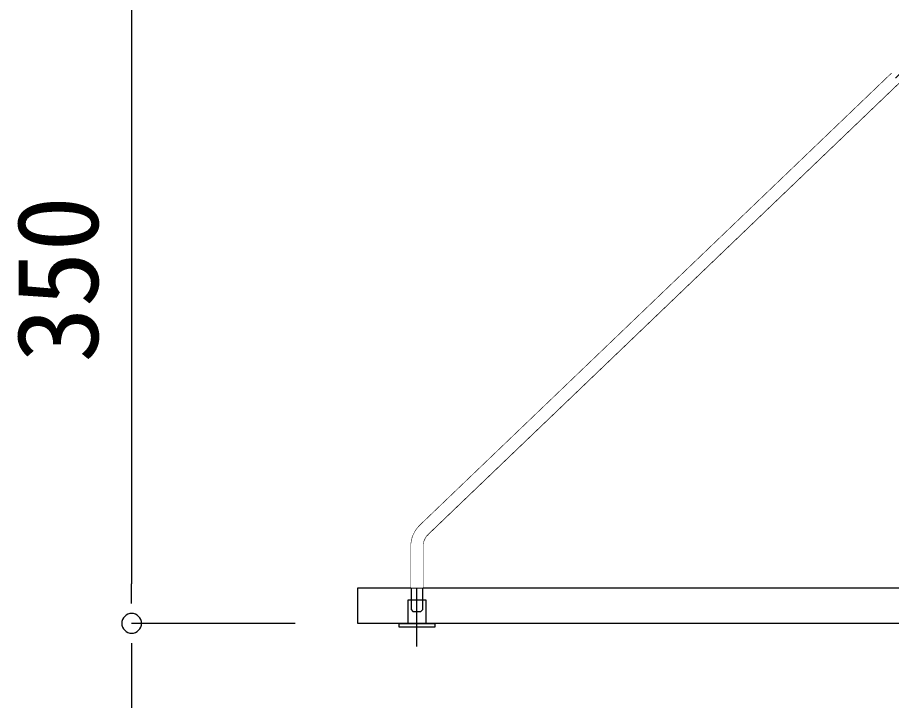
# Model space of a CAD drawing. Units: millimetres, scale not verified. Extents: x -4205 to 4205, y -2975 to 2975.
# Drawn here: x -919.1 to -476, y -1288.7 to -942.6 of the extents above; entities that cross this region are included whole.
import ezdxf
from ezdxf.enums import TextEntityAlignment as Align

# ---------------------------------------------------------------- set-up
doc = ezdxf.new("R2010")
doc.units = ezdxf.units.MM
doc.header["$LTSCALE"] = 20
for name, color, linetype in [('0-0', 7, 'Continuous'), ('0-4', 3, 'Continuous'), ('0-5', 7, 'Continuous')]:
    doc.layers.add(name, color=color, linetype=linetype)
doc.styles.add('ＭＳ ゴシック', font='')
doc.styles.get('ＭＳ ゴシック').set_extended_font_data('MS Gothic')

msp = doc.modelspace()

# ---------------------------------------------------------------- linework, layer by layer
at = {"layer": '0-0'}
msp.add_line((-716.63, -1251.6), (-716.63, -1223.6), dxfattribs=at)
for points in [[(-716.63, -1261.3), (-716.63, -1205.6), (-452.02, -952.14)], [(-476.04, -971), (-715.39, -1200.26), (-716.35, -1201.34), (-717.19, -1202.51), (-717.92, -1203.76), (-718.53, -1205.07), (-719.01, -1206.43), (-719.35, -1207.83), (-719.56, -1209.26), (-719.63, -1210.71), (-719.63, -1231.6)], [(-713.63, -1210.71), (-713.59, -1209.85), (-713.47, -1209.01), (-713.27, -1208.17), (-712.99, -1207.37), (-712.63, -1206.59), (-712.21, -1205.85), (-711.71, -1205.15), (-711.15, -1204.5), (-472.2, -975.62)], [(-719.63, -1231.6), (-713.63, -1231.6), (-713.63, -1210.71)], [(-719.63, -1231.6), (-719.63, -1242.6), (-718.63, -1243.6), (-714.63, -1243.6), (-713.63, -1242.6), (-713.63, -1231.6)]]:
    msp.add_lwpolyline(points, dxfattribs=at)
for points in [[(-746.63, -1231.6), (-446.63, -1231.6), (-446.63, -1249.6), (-746.63, -1249.6)], [(-721.13, -1237.6), (-712.13, -1237.6), (-712.13, -1249.6), (-721.13, -1249.6)], [(-725.63, -1249.6), (-707.63, -1249.6), (-707.63, -1251.6), (-725.63, -1251.6)]]:
    msp.add_lwpolyline(points, close=True, dxfattribs=at)
at = {"layer": '0-4'}
for p, q in [((-861.24, -919.6), (-861.24, -1229.6)), ((-778.38, -1249.6), (-861.24, -1249.6)), ((-778.38, -1249.6), (-861.24, -1249.6)), ((-861.24, -1269.6), (-861.24, -1579.6))]:
    msp.add_line(p, q, dxfattribs=at)
at = {"layer": '0-5', "color": 3}
for p, q in [((-861.24, -1239.6), (-861.24, -1229.6)), ((-861.24, -1259.6), (-861.24, -1269.6))]:
    msp.add_line(p, q, dxfattribs=at)
at = {"layer": '0-5'}
for points in [[(-861.24, -1244.6), (-862.21, -1244.69), (-863.15, -1244.98), (-864.02, -1245.44), (-864.77, -1246.06), (-865.4, -1246.82), (-865.86, -1247.68), (-866.14, -1248.62), (-866.24, -1249.6), (-866.14, -1250.57), (-865.86, -1251.51), (-865.4, -1252.37), (-864.77, -1253.13), (-864.02, -1253.75), (-863.15, -1254.22), (-862.21, -1254.5), (-861.24, -1254.6), (-860.26, -1254.5), (-859.32, -1254.22), (-858.46, -1253.75), (-857.7, -1253.13), (-857.08, -1252.37), (-856.62, -1251.51), (-856.33, -1250.57), (-856.24, -1249.6), (-856.33, -1248.62), (-856.62, -1247.68), (-857.08, -1246.82), (-857.7, -1246.06), (-858.46, -1245.44), (-859.32, -1244.98), (-860.26, -1244.69)], [(-861.24, -1254.6), (-860.26, -1254.5), (-859.32, -1254.22), (-858.46, -1253.75), (-857.7, -1253.13), (-857.08, -1252.37), (-856.62, -1251.51), (-856.33, -1250.57), (-856.24, -1249.6), (-856.33, -1248.62), (-856.62, -1247.68), (-857.08, -1246.82), (-857.7, -1246.06), (-858.46, -1245.44), (-859.32, -1244.98), (-860.26, -1244.69), (-861.24, -1244.6), (-862.21, -1244.69), (-863.15, -1244.98), (-864.02, -1245.44), (-864.77, -1246.06), (-865.4, -1246.82), (-865.86, -1247.68), (-866.14, -1248.62), (-866.24, -1249.6), (-866.14, -1250.57), (-865.86, -1251.51), (-865.4, -1252.37), (-864.77, -1253.13), (-864.02, -1253.75), (-863.15, -1254.22), (-862.21, -1254.5)]]:
    msp.add_lwpolyline(points, close=True, dxfattribs=at)

# ---------------------------------------------------------------- texts
at = {"layer": '0-4', "color": 7, "style": 'ＭＳ ゴシック'}
msp.add_text('350', height=41.38, rotation=90, dxfattribs=at).set_placement((-865.83, -1117.49), align=Align.BOTTOM_LEFT)

# ---------------------------------------------------------------- next in the draw order: wipeouts: each hides what was drawn before it
msp.add_wipeout([(-715.39, -1200.26), (-713.63, -1210.71), (-713.63, -1231.6), (-713.63, -1231.6)])

# ---------------------------------------------------------------- next in the draw order: wipeouts: each hides what was drawn before it
msp.add_wipeout([(-715.39, -1200.26), (-713.63, -1210.49), (-713.63, -1210.71), (-713.63, -1210.71)])

# ---------------------------------------------------------------- next in the draw order: wipeouts: each hides what was drawn before it
msp.add_wipeout([(-715.39, -1200.26), (-713.62, -1210.28), (-713.63, -1210.49), (-713.63, -1210.49)])

# ---------------------------------------------------------------- next in the draw order: wipeouts: each hides what was drawn before it
msp.add_wipeout([(-715.39, -1200.26), (-713.61, -1210.06), (-713.62, -1210.28), (-713.62, -1210.28)])

# ---------------------------------------------------------------- next in the draw order: wipeouts: each hides what was drawn before it
msp.add_wipeout([(-715.39, -1200.26), (-713.59, -1209.85), (-713.61, -1210.06), (-713.61, -1210.06)])

# ---------------------------------------------------------------- next in the draw order: wipeouts: each hides what was drawn before it
msp.add_wipeout([(-715.39, -1200.26), (-713.57, -1209.64), (-713.59, -1209.85), (-713.59, -1209.85)])

# ---------------------------------------------------------------- next in the draw order: wipeouts: each hides what was drawn before it
msp.add_wipeout([(-715.39, -1200.26), (-713.54, -1209.43), (-713.57, -1209.64), (-713.57, -1209.64)])

# ---------------------------------------------------------------- next in the draw order: wipeouts: each hides what was drawn before it
msp.add_wipeout([(-715.39, -1200.26), (-713.51, -1209.22), (-713.54, -1209.43), (-713.54, -1209.43)])

# ---------------------------------------------------------------- next in the draw order: wipeouts: each hides what was drawn before it
msp.add_wipeout([(-715.39, -1200.26), (-713.47, -1209.01), (-713.51, -1209.22), (-713.51, -1209.22)])

# ---------------------------------------------------------------- next in the draw order: wipeouts: each hides what was drawn before it
msp.add_wipeout([(-715.39, -1200.26), (-713.42, -1208.8), (-713.47, -1209.01), (-713.47, -1209.01)])

# ---------------------------------------------------------------- next in the draw order: wipeouts: each hides what was drawn before it
msp.add_wipeout([(-715.39, -1200.26), (-713.38, -1208.59), (-713.42, -1208.8), (-713.42, -1208.8)])

# ---------------------------------------------------------------- next in the draw order: wipeouts: each hides what was drawn before it
msp.add_wipeout([(-715.39, -1200.26), (-713.32, -1208.38), (-713.38, -1208.59), (-713.38, -1208.59)])

# ---------------------------------------------------------------- next in the draw order: wipeouts: each hides what was drawn before it
msp.add_wipeout([(-715.39, -1200.26), (-713.27, -1208.17), (-713.32, -1208.38), (-713.32, -1208.38)])

# ---------------------------------------------------------------- next in the draw order: wipeouts: each hides what was drawn before it
msp.add_wipeout([(-715.39, -1200.26), (-713.2, -1207.97), (-713.27, -1208.17), (-713.27, -1208.17)])

# ---------------------------------------------------------------- next in the draw order: wipeouts: each hides what was drawn before it
msp.add_wipeout([(-715.39, -1200.26), (-713.14, -1207.77), (-713.2, -1207.97), (-713.2, -1207.97)])

# ---------------------------------------------------------------- next in the draw order: wipeouts: each hides what was drawn before it
msp.add_wipeout([(-715.39, -1200.26), (-713.06, -1207.57), (-713.14, -1207.77), (-713.14, -1207.77)])

# ---------------------------------------------------------------- next in the draw order: wipeouts: each hides what was drawn before it
msp.add_wipeout([(-715.39, -1200.26), (-712.99, -1207.37), (-713.06, -1207.57), (-713.06, -1207.57)])

# ---------------------------------------------------------------- next in the draw order: wipeouts: each hides what was drawn before it
msp.add_wipeout([(-715.39, -1200.26), (-712.91, -1207.17), (-712.99, -1207.37), (-712.99, -1207.37)])

# ---------------------------------------------------------------- next in the draw order: wipeouts: each hides what was drawn before it
msp.add_wipeout([(-715.39, -1200.26), (-712.82, -1206.97), (-712.91, -1207.17), (-712.91, -1207.17)])

# ---------------------------------------------------------------- next in the draw order: wipeouts: each hides what was drawn before it
msp.add_wipeout([(-715.39, -1200.26), (-712.73, -1206.78), (-712.82, -1206.97), (-712.82, -1206.97)])

# ---------------------------------------------------------------- next in the draw order: wipeouts: each hides what was drawn before it
msp.add_wipeout([(-715.39, -1200.26), (-712.63, -1206.59), (-712.73, -1206.78), (-712.73, -1206.78)])

# ---------------------------------------------------------------- next in the draw order: wipeouts: each hides what was drawn before it
msp.add_wipeout([(-715.39, -1200.26), (-712.53, -1206.4), (-712.63, -1206.59), (-712.63, -1206.59)])

# ---------------------------------------------------------------- next in the draw order: wipeouts: each hides what was drawn before it
msp.add_wipeout([(-715.39, -1200.26), (-712.43, -1206.21), (-712.53, -1206.4), (-712.53, -1206.4)])

# ---------------------------------------------------------------- next in the draw order: wipeouts: each hides what was drawn before it
msp.add_wipeout([(-715.39, -1200.26), (-712.32, -1206.03), (-712.43, -1206.21), (-712.43, -1206.21)])

# ---------------------------------------------------------------- next in the draw order: wipeouts: each hides what was drawn before it
msp.add_wipeout([(-715.39, -1200.26), (-712.21, -1205.85), (-712.32, -1206.03), (-712.32, -1206.03)])

# ---------------------------------------------------------------- next in the draw order: wipeouts: each hides what was drawn before it
msp.add_wipeout([(-715.39, -1200.26), (-712.09, -1205.67), (-712.21, -1205.85), (-712.21, -1205.85)])

# ---------------------------------------------------------------- next in the draw order: wipeouts: each hides what was drawn before it
msp.add_wipeout([(-715.39, -1200.26), (-711.97, -1205.49), (-712.09, -1205.67), (-712.09, -1205.67)])

# ---------------------------------------------------------------- next in the draw order: wipeouts: each hides what was drawn before it
msp.add_wipeout([(-715.39, -1200.26), (-711.84, -1205.32), (-711.97, -1205.49), (-711.97, -1205.49)])

# ---------------------------------------------------------------- next in the draw order: wipeouts: each hides what was drawn before it
msp.add_wipeout([(-715.39, -1200.26), (-711.71, -1205.15), (-711.84, -1205.32), (-711.84, -1205.32)])

# ---------------------------------------------------------------- next in the draw order: wipeouts: each hides what was drawn before it
msp.add_wipeout([(-715.39, -1200.26), (-711.58, -1204.98), (-711.71, -1205.15), (-711.71, -1205.15)])

# ---------------------------------------------------------------- next in the draw order: wipeouts: each hides what was drawn before it
msp.add_wipeout([(-715.39, -1200.26), (-711.44, -1204.82), (-711.58, -1204.98), (-711.58, -1204.98)])

# ---------------------------------------------------------------- next in the draw order: wipeouts: each hides what was drawn before it
msp.add_wipeout([(-715.39, -1200.26), (-711.3, -1204.66), (-711.44, -1204.82), (-711.44, -1204.82)])

# ---------------------------------------------------------------- next in the draw order: wipeouts: each hides what was drawn before it
msp.add_wipeout([(-715.39, -1200.26), (-711.15, -1204.5), (-711.3, -1204.66), (-711.3, -1204.66)])

# ---------------------------------------------------------------- next in the draw order: wipeouts: each hides what was drawn before it
msp.add_wipeout([(-711.15, -1204.5), (-476.04, -971), (-472.2, -975.62), (-472.2, -975.62)])

# ---------------------------------------------------------------- next in the draw order: wipeouts: each hides what was drawn before it
msp.add_wipeout([(-715.39, -1200.26), (-476.04, -971), (-711.15, -1204.5), (-711.15, -1204.5)])

# ---------------------------------------------------------------- next in the draw order: wipeouts: each hides what was drawn before it
msp.add_wipeout([(-715.64, -1200.52), (-715.39, -1200.26), (-713.63, -1231.6), (-713.63, -1231.6)])

# ---------------------------------------------------------------- next in the draw order: wipeouts: each hides what was drawn before it
msp.add_wipeout([(-715.88, -1200.79), (-715.64, -1200.52), (-713.63, -1231.6), (-713.63, -1231.6)])

# ---------------------------------------------------------------- next in the draw order: wipeouts: each hides what was drawn before it
msp.add_wipeout([(-716.12, -1201.06), (-715.88, -1200.79), (-713.63, -1231.6), (-713.63, -1231.6)])

# ---------------------------------------------------------------- next in the draw order: wipeouts: each hides what was drawn before it
msp.add_wipeout([(-716.35, -1201.34), (-716.12, -1201.06), (-713.63, -1231.6), (-713.63, -1231.6)])

# ---------------------------------------------------------------- next in the draw order: wipeouts: each hides what was drawn before it
msp.add_wipeout([(-716.57, -1201.62), (-716.35, -1201.34), (-713.63, -1231.6), (-713.63, -1231.6)])

# ---------------------------------------------------------------- next in the draw order: wipeouts: each hides what was drawn before it
msp.add_wipeout([(-716.78, -1201.91), (-716.57, -1201.62), (-713.63, -1231.6), (-713.63, -1231.6)])

# ---------------------------------------------------------------- next in the draw order: wipeouts: each hides what was drawn before it
msp.add_wipeout([(-716.99, -1202.21), (-716.78, -1201.91), (-713.63, -1231.6), (-713.63, -1231.6)])

# ---------------------------------------------------------------- next in the draw order: wipeouts: each hides what was drawn before it
msp.add_wipeout([(-717.19, -1202.51), (-716.99, -1202.21), (-713.63, -1231.6), (-713.63, -1231.6)])

# ---------------------------------------------------------------- next in the draw order: wipeouts: each hides what was drawn before it
msp.add_wipeout([(-717.39, -1202.81), (-717.19, -1202.51), (-713.63, -1231.6), (-713.63, -1231.6)])

# ---------------------------------------------------------------- next in the draw order: wipeouts: each hides what was drawn before it
msp.add_wipeout([(-717.57, -1203.12), (-717.39, -1202.81), (-713.63, -1231.6), (-713.63, -1231.6)])

# ---------------------------------------------------------------- next in the draw order: wipeouts: each hides what was drawn before it
msp.add_wipeout([(-717.75, -1203.44), (-717.57, -1203.12), (-713.63, -1231.6), (-713.63, -1231.6)])

# ---------------------------------------------------------------- next in the draw order: wipeouts: each hides what was drawn before it
msp.add_wipeout([(-717.92, -1203.76), (-717.75, -1203.44), (-713.63, -1231.6), (-713.63, -1231.6)])

# ---------------------------------------------------------------- next in the draw order: wipeouts: each hides what was drawn before it
msp.add_wipeout([(-718.09, -1204.08), (-717.92, -1203.76), (-713.63, -1231.6), (-713.63, -1231.6)])

# ---------------------------------------------------------------- next in the draw order: wipeouts: each hides what was drawn before it
msp.add_wipeout([(-718.24, -1204.4), (-718.09, -1204.08), (-713.63, -1231.6), (-713.63, -1231.6)])

# ---------------------------------------------------------------- next in the draw order: wipeouts: each hides what was drawn before it
msp.add_wipeout([(-718.39, -1204.73), (-718.24, -1204.4), (-713.63, -1231.6), (-713.63, -1231.6)])

# ---------------------------------------------------------------- next in the draw order: wipeouts: each hides what was drawn before it
msp.add_wipeout([(-718.53, -1205.07), (-718.39, -1204.73), (-713.63, -1231.6), (-713.63, -1231.6)])

# ---------------------------------------------------------------- next in the draw order: wipeouts: each hides what was drawn before it
msp.add_wipeout([(-718.66, -1205.4), (-718.53, -1205.07), (-713.63, -1231.6), (-713.63, -1231.6)])

# ---------------------------------------------------------------- next in the draw order: wipeouts: each hides what was drawn before it
msp.add_wipeout([(-718.79, -1205.74), (-718.66, -1205.4), (-713.63, -1231.6), (-713.63, -1231.6)])

# ---------------------------------------------------------------- next in the draw order: wipeouts: each hides what was drawn before it
msp.add_wipeout([(-718.9, -1206.09), (-718.79, -1205.74), (-713.63, -1231.6), (-713.63, -1231.6)])

# ---------------------------------------------------------------- next in the draw order: wipeouts: each hides what was drawn before it
msp.add_wipeout([(-719.01, -1206.43), (-718.9, -1206.09), (-713.63, -1231.6), (-713.63, -1231.6)])

# ---------------------------------------------------------------- next in the draw order: wipeouts: each hides what was drawn before it
msp.add_wipeout([(-719.11, -1206.78), (-719.01, -1206.43), (-713.63, -1231.6), (-713.63, -1231.6)])

# ---------------------------------------------------------------- next in the draw order: wipeouts: each hides what was drawn before it
msp.add_wipeout([(-719.2, -1207.13), (-719.11, -1206.78), (-713.63, -1231.6), (-713.63, -1231.6)])

# ---------------------------------------------------------------- next in the draw order: wipeouts: each hides what was drawn before it
msp.add_wipeout([(-719.28, -1207.48), (-719.2, -1207.13), (-713.63, -1231.6), (-713.63, -1231.6)])

# ---------------------------------------------------------------- next in the draw order: wipeouts: each hides what was drawn before it
msp.add_wipeout([(-719.35, -1207.83), (-719.28, -1207.48), (-713.63, -1231.6), (-713.63, -1231.6)])

# ---------------------------------------------------------------- next in the draw order: wipeouts: each hides what was drawn before it
msp.add_wipeout([(-719.42, -1208.19), (-719.35, -1207.83), (-713.63, -1231.6), (-713.63, -1231.6)])

# ---------------------------------------------------------------- next in the draw order: wipeouts: each hides what was drawn before it
msp.add_wipeout([(-719.47, -1208.55), (-719.42, -1208.19), (-713.63, -1231.6), (-713.63, -1231.6)])

# ---------------------------------------------------------------- next in the draw order: wipeouts: each hides what was drawn before it
msp.add_wipeout([(-719.52, -1208.9), (-719.47, -1208.55), (-713.63, -1231.6), (-713.63, -1231.6)])

# ---------------------------------------------------------------- next in the draw order: wipeouts: each hides what was drawn before it
msp.add_wipeout([(-719.56, -1209.26), (-719.52, -1208.9), (-713.63, -1231.6), (-713.63, -1231.6)])

# ---------------------------------------------------------------- next in the draw order: wipeouts: each hides what was drawn before it
msp.add_wipeout([(-719.59, -1209.62), (-719.56, -1209.26), (-713.63, -1231.6), (-713.63, -1231.6)])

# ---------------------------------------------------------------- next in the draw order: wipeouts: each hides what was drawn before it
msp.add_wipeout([(-719.61, -1209.98), (-719.59, -1209.62), (-713.63, -1231.6), (-713.63, -1231.6)])

# ---------------------------------------------------------------- next in the draw order: wipeouts: each hides what was drawn before it
msp.add_wipeout([(-719.63, -1210.34), (-719.61, -1209.98), (-713.63, -1231.6), (-713.63, -1231.6)])

# ---------------------------------------------------------------- next in the draw order: wipeouts: each hides what was drawn before it
msp.add_wipeout([(-719.63, -1231.6), (-719.63, -1210.34), (-713.63, -1231.6), (-713.63, -1231.6)])

# ---------------------------------------------------------------- next in the draw order: linework, layer by layer
at = {"layer": '0-0'}
msp.add_solid([(-719.63, -1210.71), (-719.63, -1210.34), (-719.63, -1231.6)], dxfattribs=at)

doc.saveas('drawing.dxf')
